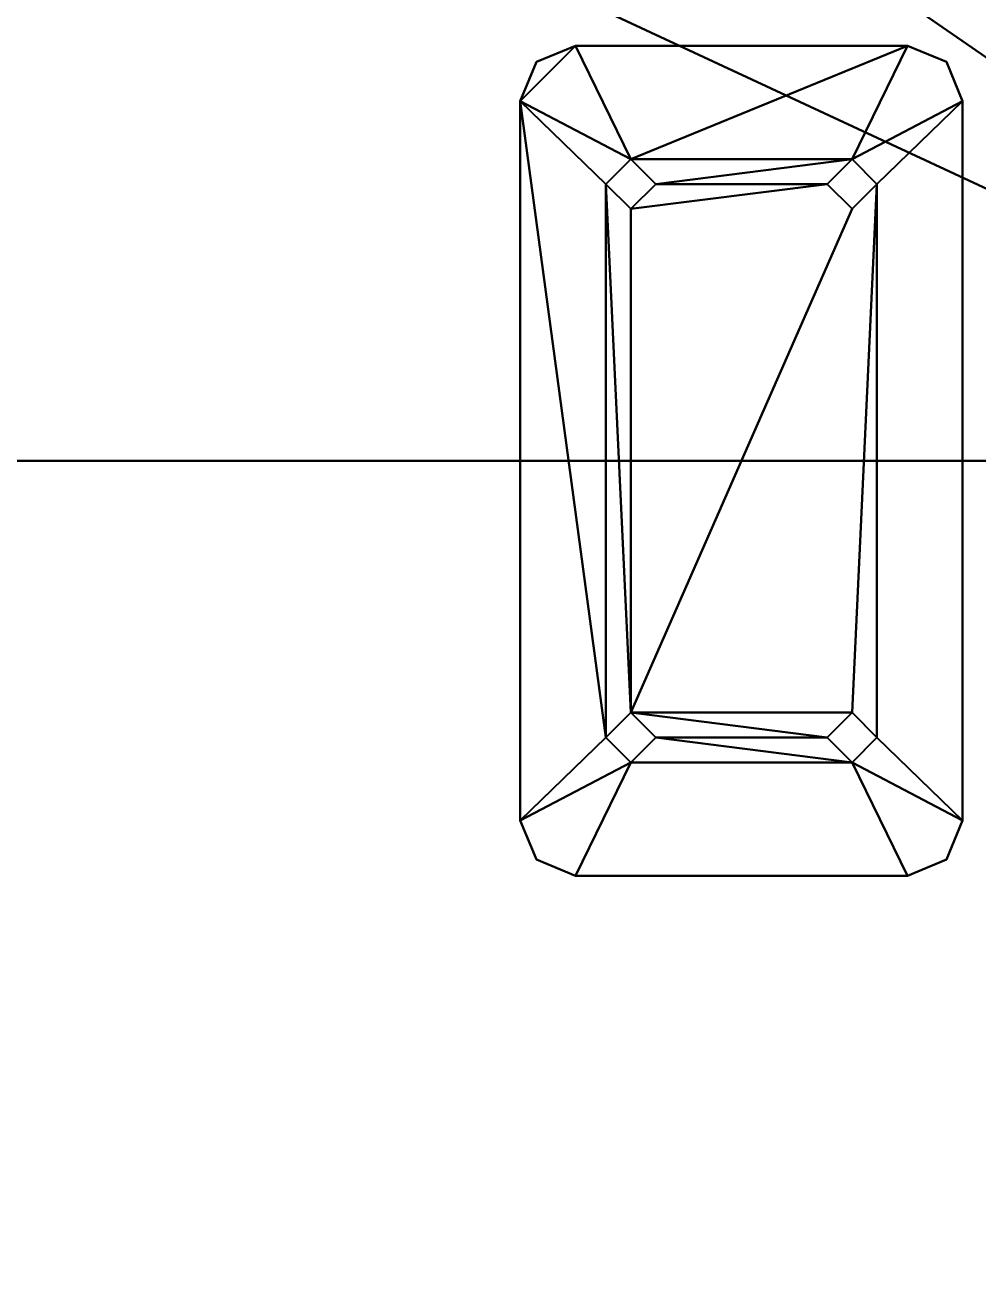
# Model space of a CAD drawing. Header units: millimetres. Extents: x -750 to 750, y -800 to 707.
# Drawn here: x 470.5 to 642.8, y -46.3 to 178.8 of the extents above; entities that cross this region are included whole.
import ezdxf

# ---------------------------------------------------------------- set-up
doc = ezdxf.new("R2010")
doc.units = ezdxf.units.MM
doc.layers.add('I-FURN', color=7, linetype='Continuous', lineweight=40)

msp = doc.modelspace()

# ---------------------------------------------------------------- meshes
at = {"layer": 'I-FURN', "color": 252, "true_color": 0xa39689}
mesh = msp.add_polyface(dxfattribs=at)
corners = [(750, 700, 725), (-750, 700, 725), (-750, 100, 725), (750, 100, 725), (146.02, 634.53, 725), (146.02, 516.34, 725), (-144.98, 516.34, 725), (-144.98, 634.53, 725)]
mesh.append_faces([[corners[k] for k in face] for face in [(0, 4, 5, 3), (3, 5, 6, 2)]], dxfattribs={"vtx0": -1, "vtx2": -1, "color": 252})
mesh.append_faces([[corners[k] for k in face] for face in [(7, 4, 0, 1), (6, 7, 1, 2)]], dxfattribs={"vtx1": -1, "vtx3": -1, "color": 252})
mesh = msp.add_polyface(dxfattribs=at)
corners = [(750, 700, 700), (750, 100, 700), (-750, 100, 700), (-750, 700, 700), (146.02, 634.53, 700), (-144.98, 634.53, 700), (-144.98, 516.34, 700), (146.02, 516.34, 700)]
mesh.append_faces([[corners[k] for k in face] for face in [(7, 1, 6)]], dxfattribs={"vtx0": -1, "vtx1": -1, "color": 252})
mesh.append_faces([[corners[k] for k in face] for face in [(3, 5, 6), (5, 3, 0, 4)]], dxfattribs={"vtx0": -1, "vtx2": -1, "color": 252})
mesh.append_faces([[corners[k] for k in face] for face in [(6, 1, 2, 3)]], dxfattribs={"vtx0": -1, "vtx3": -1, "color": 252})
mesh.append_faces([[corners[k] for k in face] for face in [(7, 4, 0, 1)]], dxfattribs={"vtx1": -1, "vtx3": -1, "color": 252})
at = {"layer": 'I-FURN', "color": 250, "true_color": 0x161616}
mesh = msp.add_polyface(dxfattribs=at)
corners = [(640, 165, 697), (640, 35, 697), (637.07, 27.93, 697), (630, 25, 697), (570, 25, 697), (562.93, 27.93, 697), (560, 35, 697), (560, 165, 697), (562.93, 172.07, 697), (570, 175, 697), (630, 175, 697), (637.07, 172.07, 697), (615.5, 50, 697), (620, 45.5, 697), (624.5, 50, 697), (620, 54.5, 697), (575.5, 50, 697), (580, 45.5, 697), (584.5, 50, 697), (580, 54.5, 697), (575.5, 150, 697), (580, 145.5, 697), (584.5, 150, 697), (580, 154.5, 697), (615.5, 150, 697), (620, 145.5, 697), (624.5, 150, 697), (620, 154.5, 697)]
mesh.append_faces([[corners[k] for k in face] for face in [(6, 17, 4, 5)]], dxfattribs={"vtx0": -1, "vtx1": -1, "color": 250})
mesh.append_faces([[corners[k] for k in face] for face in [(23, 10, 27, 22), (7, 20, 16, 6)]], dxfattribs={"vtx0": -1, "vtx1": -1, "vtx2": -1, "color": 250})
mesh.append_faces([[corners[k] for k in face] for face in [(15, 19, 25, 26), (14, 26, 0, 1), (17, 13, 3, 4)]], dxfattribs={"vtx0": -1, "vtx1": -1, "vtx3": -1, "color": 250})
mesh.append_faces([[corners[k] for k in face] for face in [(0, 26, 27), (22, 27, 24, 21), (19, 15, 12, 18), (1, 13, 14), (18, 12, 13, 17), (7, 23, 20), (23, 9, 10)]], dxfattribs={"vtx0": -1, "vtx2": -1, "color": 250})
mesh.append_faces([[corners[k] for k in face] for face in [(21, 24, 25, 19)]], dxfattribs={"vtx0": -1, "vtx2": -1, "vtx3": -1, "color": 250})
mesh.append_faces([[corners[k] for k in face] for face in [(14, 15, 26), (16, 17, 6)]], dxfattribs={"vtx1": -1, "vtx2": -1, "color": 250})
mesh.append_faces([[corners[k] for k in face] for face in [(20, 21, 19, 16)]], dxfattribs={"vtx1": -1, "vtx3": -1, "color": 250})
mesh.append_faces([[corners[k] for k in face] for face in [(10, 11, 0, 27), (1, 2, 3, 13), (7, 8, 9, 23)]], dxfattribs={"vtx2": -1, "vtx3": -1, "color": 250})
mesh = msp.add_polyface(dxfattribs=at)
corners = [(570, 25, 700), (630, 25, 700), (637.07, 27.93, 700), (640, 35, 700), (640, 165, 700), (637.07, 172.07, 700), (630, 175, 700), (570, 175, 700), (562.93, 172.07, 700), (560, 165, 700), (560, 35, 700), (562.93, 27.93, 700), (624.5, 50, 700), (620, 45.5, 700), (615.5, 50, 700), (620, 54.5, 700), (584.5, 50, 700), (580, 45.5, 700), (575.5, 50, 700), (580, 54.5, 700), (584.5, 150, 700), (580, 145.5, 700), (575.5, 150, 700), (580, 154.5, 700), (624.5, 150, 700), (620, 145.5, 700), (615.5, 150, 700), (620, 154.5, 700)]
mesh.append_faces([[corners[k] for k in face] for face in [(0, 17, 10, 11), (17, 13, 16), (21, 26, 20)]], dxfattribs={"vtx0": -1, "vtx1": -1, "color": 250})
mesh.append_faces([[corners[k] for k in face] for face in [(25, 19, 15, 24), (4, 24, 12, 3), (1, 13, 17, 0)]], dxfattribs={"vtx0": -1, "vtx1": -1, "vtx2": -1, "color": 250})
mesh.append_faces([[corners[k] for k in face] for face in [(23, 27, 6, 7), (22, 9, 18, 19)]], dxfattribs={"vtx0": -1, "vtx1": -1, "vtx3": -1, "color": 250})
mesh.append_faces([[corners[k] for k in face] for face in [(20, 26, 27, 23), (19, 14, 15), (24, 15, 12), (16, 13, 14, 19), (10, 17, 18)]], dxfattribs={"vtx0": -1, "vtx2": -1, "color": 250})
mesh.append_faces([[corners[k] for k in face] for face in [(9, 22, 23, 7)]], dxfattribs={"vtx0": -1, "vtx2": -1, "vtx3": -1, "color": 250})
mesh.append_faces([[corners[k] for k in face] for face in [(27, 24, 4), (12, 13, 3), (21, 22, 19), (9, 10, 18)]], dxfattribs={"vtx1": -1, "vtx2": -1, "color": 250})
mesh.append_faces([[corners[k] for k in face] for face in [(25, 26, 21, 19)]], dxfattribs={"vtx1": -1, "vtx2": -1, "vtx3": -1, "color": 250})
mesh.append_faces([[corners[k] for k in face] for face in [(7, 8, 9)]], dxfattribs={"vtx2": -1, "color": 250})
mesh.append_faces([[corners[k] for k in face] for face in [(4, 5, 6, 27), (1, 2, 3, 13)]], dxfattribs={"vtx2": -1, "vtx3": -1, "color": 250})
mesh = msp.add_polyface(dxfattribs=at)
corners = [(570, 175, 697), (562.93, 172.07, 697), (560, 165, 697), (560, 165, 700), (562.93, 172.07, 700), (570, 175, 700)]
mesh.append_faces([[corners[k] for k in face] for face in [(5, 0, 1, 4), (2, 3, 4, 1)]], dxfattribs={"vtx2": -1, "color": 250})
mesh = msp.add_polyface(dxfattribs=at)
corners = [(570, 175, 700), (630, 175, 700), (630, 175, 697), (570, 175, 697)]
mesh.append_faces([[corners[k] for k in face] for face in [(0, 1, 2, 3)]], dxfattribs={"color": 250})
mesh = msp.add_polyface(dxfattribs=at)
corners = [(640, 165, 697), (637.07, 172.07, 697), (630, 175, 697), (630, 175, 700), (637.07, 172.07, 700), (640, 165, 700)]
mesh.append_faces([[corners[k] for k in face] for face in [(5, 0, 1, 4), (2, 3, 4, 1)]], dxfattribs={"vtx2": -1, "color": 250})
mesh = msp.add_polyface(dxfattribs=at)
corners = [(560, 35, 700), (560, 165, 700), (560, 165, 697), (560, 35, 697)]
mesh.append_faces([[corners[k] for k in face] for face in [(1, 2, 3, 0)]], dxfattribs={"color": 250})
mesh = msp.add_polyface(dxfattribs=at)
corners = [(640, 165, 700), (640, 35, 700), (640, 35, 697), (640, 165, 697)]
mesh.append_faces([[corners[k] for k in face] for face in [(1, 2, 3, 0)]], dxfattribs={"color": 250})
mesh = msp.add_polyface(dxfattribs=at)
corners = [(575.5, 150, 697), (580, 154.5, 697), (584.5, 150, 697), (584.5, 150, 697.75), (584.5, 150, 698.5), (584.5, 150, 699.25), (584.5, 150, 700), (580, 154.5, 700), (575.5, 150, 700), (575.5, 150, 699.25), (575.5, 150, 698.5), (575.5, 150, 697.75)]
mesh.append_faces([[corners[k] for k in face] for face in [(7, 4, 5, 6)]], dxfattribs={"vtx0": -1, "color": 250})
mesh.append_faces([[corners[k] for k in face] for face in [(1, 4, 7)]], dxfattribs={"vtx0": -1, "vtx1": -1, "vtx2": -1, "color": 250})
mesh.append_faces([[corners[k] for k in face] for face in [(1, 7, 10, 11)]], dxfattribs={"vtx0": -1, "vtx1": -1, "vtx3": -1, "color": 250})
mesh.append_faces([[corners[k] for k in face] for face in [(0, 1, 11)]], dxfattribs={"vtx1": -1, "color": 250})
mesh.append_faces([[corners[k] for k in face] for face in [(1, 2, 3, 4), (7, 8, 9, 10)]], dxfattribs={"vtx3": -1, "color": 250})
mesh = msp.add_polyface(dxfattribs=at)
corners = [(615.5, 150, 697), (620, 154.5, 697), (624.5, 150, 697), (624.5, 150, 697.75), (624.5, 150, 698.5), (624.5, 150, 699.25), (624.5, 150, 700), (620, 154.5, 700), (615.5, 150, 700), (615.5, 150, 699.25), (615.5, 150, 698.5), (615.5, 150, 697.75)]
mesh.append_faces([[corners[k] for k in face] for face in [(7, 4, 5, 6)]], dxfattribs={"vtx0": -1, "color": 250})
mesh.append_faces([[corners[k] for k in face] for face in [(1, 4, 7)]], dxfattribs={"vtx0": -1, "vtx1": -1, "vtx2": -1, "color": 250})
mesh.append_faces([[corners[k] for k in face] for face in [(1, 7, 10, 11)]], dxfattribs={"vtx0": -1, "vtx1": -1, "vtx3": -1, "color": 250})
mesh.append_faces([[corners[k] for k in face] for face in [(0, 1, 11)]], dxfattribs={"vtx1": -1, "color": 250})
mesh.append_faces([[corners[k] for k in face] for face in [(1, 2, 3, 4), (7, 8, 9, 10)]], dxfattribs={"vtx3": -1, "color": 250})
mesh = msp.add_polyface(dxfattribs=at)
corners = [(584.5, 150, 700), (584.5, 150, 699.25), (584.5, 150, 698.5), (584.5, 150, 697.75), (584.5, 150, 697), (580, 145.5, 697), (575.5, 150, 697), (575.5, 150, 697.75), (575.5, 150, 698.5), (575.5, 150, 699.25), (575.5, 150, 700), (580, 145.5, 700)]
mesh.append_faces([[corners[k] for k in face] for face in [(2, 5, 11)]], dxfattribs={"vtx0": -1, "vtx1": -1, "vtx2": -1, "color": 250})
mesh.append_faces([[corners[k] for k in face] for face in [(5, 7, 8, 11)]], dxfattribs={"vtx0": -1, "vtx2": -1, "vtx3": -1, "color": 250})
mesh.append_faces([[corners[k] for k in face] for face in [(9, 10, 11, 8), (5, 6, 7), (3, 4, 5, 2)]], dxfattribs={"vtx2": -1, "color": 250})
mesh.append_faces([[corners[k] for k in face] for face in [(11, 0, 1, 2)]], dxfattribs={"vtx3": -1, "color": 250})
mesh = msp.add_polyface(dxfattribs=at)
corners = [(624.5, 150, 700), (624.5, 150, 699.25), (624.5, 150, 698.5), (624.5, 150, 697.75), (624.5, 150, 697), (620, 145.5, 697), (615.5, 150, 697), (615.5, 150, 697.75), (615.5, 150, 698.5), (615.5, 150, 699.25), (615.5, 150, 700), (620, 145.5, 700)]
mesh.append_faces([[corners[k] for k in face] for face in [(2, 5, 11)]], dxfattribs={"vtx0": -1, "vtx1": -1, "vtx2": -1, "color": 250})
mesh.append_faces([[corners[k] for k in face] for face in [(5, 7, 8, 11)]], dxfattribs={"vtx0": -1, "vtx2": -1, "vtx3": -1, "color": 250})
mesh.append_faces([[corners[k] for k in face] for face in [(9, 10, 11, 8), (5, 6, 7), (3, 4, 5, 2)]], dxfattribs={"vtx2": -1, "color": 250})
mesh.append_faces([[corners[k] for k in face] for face in [(11, 0, 1, 2)]], dxfattribs={"vtx3": -1, "color": 250})
at = {"layer": 'I-FURN', "color": 252, "true_color": 0xa39689}
mesh = msp.add_polyface(dxfattribs=at)
corners = [(750, 100, 725), (-750, 100, 725), (-750, 100, 700), (750, 100, 700)]
mesh.append_faces([[corners[k] for k in face] for face in [(0, 1, 2, 3)]], dxfattribs={"color": 252})
mesh = msp.add_polyface(dxfattribs=at)
corners = [(750, 100, 725), (200, 100, 725), (200, -800, 725), (750, -800, 725)]
mesh.append_faces([[corners[k] for k in face] for face in [(3, 0, 1, 2)]], dxfattribs={"color": 252})
mesh = msp.add_polyface(dxfattribs=at)
corners = [(750, 100, 700), (750, -800, 700), (200, -800, 700), (200, 100, 700)]
mesh.append_faces([[corners[k] for k in face] for face in [(2, 3, 0, 1)]], dxfattribs={"color": 252})
mesh = msp.add_polyface(dxfattribs=at)
corners = [(200, 100, 725), (750, 100, 725), (750, 100, 700), (200, 100, 700)]
mesh.append_faces([[corners[k] for k in face] for face in [(0, 1, 2, 3)]], dxfattribs={"color": 252})
at = {"layer": 'I-FURN', "color": 250, "true_color": 0x161616}
mesh = msp.add_polyface(dxfattribs=at)
corners = [(575.5, 50, 697), (580, 54.5, 697), (584.5, 50, 697), (584.5, 50, 697.75), (584.5, 50, 698.5), (584.5, 50, 699.25), (584.5, 50, 700), (580, 54.5, 700), (575.5, 50, 700), (575.5, 50, 699.25), (575.5, 50, 698.5), (575.5, 50, 697.75)]
mesh.append_faces([[corners[k] for k in face] for face in [(7, 4, 5, 6)]], dxfattribs={"vtx0": -1, "color": 250})
mesh.append_faces([[corners[k] for k in face] for face in [(1, 4, 7)]], dxfattribs={"vtx0": -1, "vtx1": -1, "vtx2": -1, "color": 250})
mesh.append_faces([[corners[k] for k in face] for face in [(1, 7, 10, 11)]], dxfattribs={"vtx0": -1, "vtx1": -1, "vtx3": -1, "color": 250})
mesh.append_faces([[corners[k] for k in face] for face in [(0, 1, 11)]], dxfattribs={"vtx1": -1, "color": 250})
mesh.append_faces([[corners[k] for k in face] for face in [(1, 2, 3, 4), (7, 8, 9, 10)]], dxfattribs={"vtx3": -1, "color": 250})
mesh = msp.add_polyface(dxfattribs=at)
corners = [(615.5, 50, 697), (620, 54.5, 697), (624.5, 50, 697), (624.5, 50, 697.75), (624.5, 50, 698.5), (624.5, 50, 699.25), (624.5, 50, 700), (620, 54.5, 700), (615.5, 50, 700), (615.5, 50, 699.25), (615.5, 50, 698.5), (615.5, 50, 697.75)]
mesh.append_faces([[corners[k] for k in face] for face in [(7, 4, 5, 6)]], dxfattribs={"vtx0": -1, "color": 250})
mesh.append_faces([[corners[k] for k in face] for face in [(1, 4, 7)]], dxfattribs={"vtx0": -1, "vtx1": -1, "vtx2": -1, "color": 250})
mesh.append_faces([[corners[k] for k in face] for face in [(1, 7, 10, 11)]], dxfattribs={"vtx0": -1, "vtx1": -1, "vtx3": -1, "color": 250})
mesh.append_faces([[corners[k] for k in face] for face in [(0, 1, 11)]], dxfattribs={"vtx1": -1, "color": 250})
mesh.append_faces([[corners[k] for k in face] for face in [(1, 2, 3, 4), (7, 8, 9, 10)]], dxfattribs={"vtx3": -1, "color": 250})
mesh = msp.add_polyface(dxfattribs=at)
corners = [(584.5, 50, 700), (584.5, 50, 699.25), (584.5, 50, 698.5), (584.5, 50, 697.75), (584.5, 50, 697), (580, 45.5, 697), (575.5, 50, 697), (575.5, 50, 697.75), (575.5, 50, 698.5), (575.5, 50, 699.25), (575.5, 50, 700), (580, 45.5, 700)]
mesh.append_faces([[corners[k] for k in face] for face in [(2, 5, 11)]], dxfattribs={"vtx0": -1, "vtx1": -1, "vtx2": -1, "color": 250})
mesh.append_faces([[corners[k] for k in face] for face in [(5, 7, 8, 11)]], dxfattribs={"vtx0": -1, "vtx2": -1, "vtx3": -1, "color": 250})
mesh.append_faces([[corners[k] for k in face] for face in [(9, 10, 11, 8), (5, 6, 7), (3, 4, 5, 2)]], dxfattribs={"vtx2": -1, "color": 250})
mesh.append_faces([[corners[k] for k in face] for face in [(11, 0, 1, 2)]], dxfattribs={"vtx3": -1, "color": 250})
mesh = msp.add_polyface(dxfattribs=at)
corners = [(624.5, 50, 700), (624.5, 50, 699.25), (624.5, 50, 698.5), (624.5, 50, 697.75), (624.5, 50, 697), (620, 45.5, 697), (615.5, 50, 697), (615.5, 50, 697.75), (615.5, 50, 698.5), (615.5, 50, 699.25), (615.5, 50, 700), (620, 45.5, 700)]
mesh.append_faces([[corners[k] for k in face] for face in [(2, 5, 11)]], dxfattribs={"vtx0": -1, "vtx1": -1, "vtx2": -1, "color": 250})
mesh.append_faces([[corners[k] for k in face] for face in [(5, 7, 8, 11)]], dxfattribs={"vtx0": -1, "vtx2": -1, "vtx3": -1, "color": 250})
mesh.append_faces([[corners[k] for k in face] for face in [(9, 10, 11, 8), (5, 6, 7), (3, 4, 5, 2)]], dxfattribs={"vtx2": -1, "color": 250})
mesh.append_faces([[corners[k] for k in face] for face in [(11, 0, 1, 2)]], dxfattribs={"vtx3": -1, "color": 250})
mesh = msp.add_polyface(dxfattribs=at)
corners = [(560, 35, 697), (562.93, 27.93, 697), (570, 25, 697), (570, 25, 700), (562.93, 27.93, 700), (560, 35, 700)]
mesh.append_faces([[corners[k] for k in face] for face in [(4, 5, 0, 1), (1, 2, 3, 4)]], dxfattribs={"vtx3": -1, "color": 250})
mesh = msp.add_polyface(dxfattribs=at)
corners = [(630, 25, 697), (637.07, 27.93, 697), (640, 35, 697), (640, 35, 700), (637.07, 27.93, 700), (630, 25, 700)]
mesh.append_faces([[corners[k] for k in face] for face in [(4, 5, 0, 1), (1, 2, 3, 4)]], dxfattribs={"vtx3": -1, "color": 250})
mesh = msp.add_polyface(dxfattribs=at)
corners = [(570, 25, 697), (630, 25, 697), (630, 25, 700), (570, 25, 700)]
mesh.append_faces([[corners[k] for k in face] for face in [(2, 3, 0, 1)]], dxfattribs={"color": 250})

doc.saveas('drawing.dxf')
